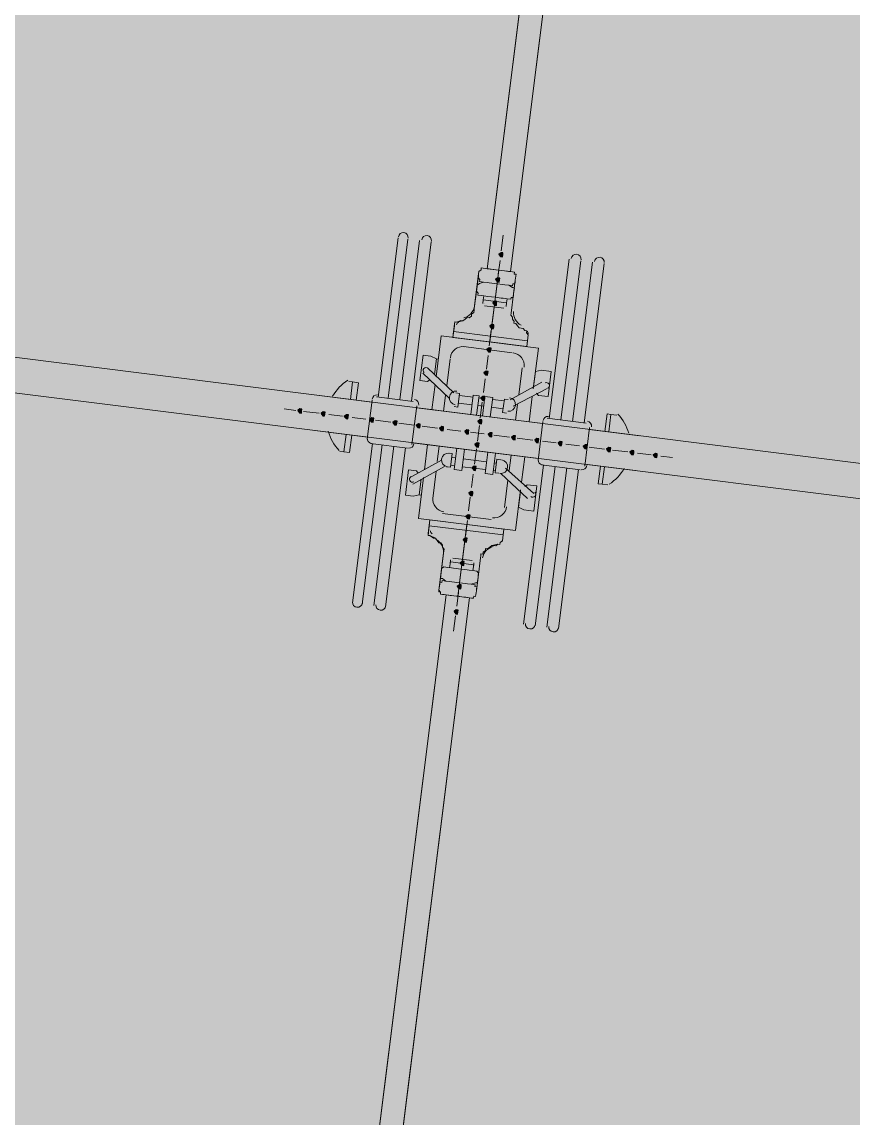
# Model space of a CAD drawing. Header units: metres. Extents: x -4 to 509425, y 7549 to 4732445.
# Drawn here: x 476005.858 to 476009.452, y 4719763.684 to 4719768.427 of the extents above; entities that cross this region are included whole.
import ezdxf

# ---------------------------------------------------------------- set-up
doc = ezdxf.new("R2010")
doc.units = ezdxf.units.M
doc.header["$LTSCALE"] = 0.01
doc.header["$MEASUREMENT"] = 0
doc.layers.get('0').update_dxf_attribs({"lineweight": 0})
doc.layers.add('_SUBESTACIÓN', color=1, linetype='Continuous')
doc.layers.add('SUBESTACION LA VID', color=253, linetype='Continuous')

# ---------------------------------------------------------------- blocks, each defined once
blk = doc.blocks.new('A$Cfff6051d')
at = {"layer": 'SUBESTACION LA VID', "transparency": 33554687}
h = blk.add_hatch(color=256, dxfattribs=at)
h.dxf.hatch_style = 2
h.paths.add_polyline_path([(476007.9366, 4719767.4187), (476007.9377, 4719767.4271), (476007.9293, 4719767.4282), (476007.9198, 4719767.4208), (476007.9272, 4719767.4114), (476007.9356, 4719767.4103)])
h = blk.add_hatch(color=256, dxfattribs=at)
h.dxf.hatch_style = 2
h.paths.add_polyline_path([(476007.9229, 4719767.3095), (476007.924, 4719767.3179), (476007.9156, 4719767.319), (476007.9061, 4719767.3116), (476007.9135, 4719767.3022), (476007.9219, 4719767.3011)])
h = blk.add_hatch(color=256, dxfattribs=at)
h.dxf.hatch_style = 2
h.paths.add_polyline_path([(476007.9103, 4719767.2087), (476007.9114, 4719767.2171), (476007.903, 4719767.2182), (476007.8935, 4719767.2108), (476007.9008, 4719767.2014), (476007.9092, 4719767.2003)])
h = blk.add_hatch(color=256, dxfattribs=at)
h.dxf.hatch_style = 2
h.paths.add_polyline_path([(476007.8977, 4719767.1079), (476007.8987, 4719767.1163), (476007.8903, 4719767.1174), (476007.8809, 4719767.11), (476007.8882, 4719767.1006), (476007.8966, 4719767.0995)])
h = blk.add_hatch(color=256, dxfattribs=at)
h.dxf.hatch_style = 2
h.paths.add_polyline_path([(476007.885, 4719767.0071), (476007.8861, 4719767.0155), (476007.8777, 4719767.0166), (476007.8682, 4719767.0092), (476007.8756, 4719766.9998), (476007.884, 4719766.9987)])
h = blk.add_hatch(color=256, dxfattribs=at)
h.dxf.hatch_style = 2
h.paths.add_polyline_path([(476007.8724, 4719766.9063), (476007.8734, 4719766.9147), (476007.865, 4719766.9158), (476007.8556, 4719766.9084), (476007.8629, 4719766.899), (476007.8713, 4719766.8979)])
h = blk.add_hatch(color=256, dxfattribs=at)
h.dxf.hatch_style = 2
h.paths.add_polyline_path([(476007.8587, 4719766.7971), (476007.8598, 4719766.8055), (476007.8514, 4719766.8066), (476007.8419, 4719766.7992), (476007.8492, 4719766.7898), (476007.8576, 4719766.7887)])
h = blk.add_hatch(color=256, dxfattribs=at)
h.dxf.hatch_style = 2
h.paths.add_polyline_path([(476007.0669, 4719766.7428), (476007.068, 4719766.7512), (476007.0596, 4719766.7522), (476007.0501, 4719766.7449), (476007.0575, 4719766.7354), (476007.0659, 4719766.7344)])
h = blk.add_hatch(color=256, dxfattribs=at)
h.dxf.hatch_style = 2
h.paths.add_polyline_path([(476007.1677, 4719766.7301), (476007.1688, 4719766.7385), (476007.1604, 4719766.7396), (476007.1509, 4719766.7322), (476007.1583, 4719766.7228), (476007.1667, 4719766.7217)])
h = blk.add_hatch(color=256, dxfattribs=at)
h.dxf.hatch_style = 2
h.paths.add_polyline_path([(476007.2685, 4719766.7175), (476007.2696, 4719766.7259), (476007.2612, 4719766.727), (476007.2517, 4719766.7196), (476007.2591, 4719766.7102), (476007.2675, 4719766.7091)])
h = blk.add_hatch(color=256, dxfattribs=at)
h.dxf.hatch_style = 2
h.paths.add_polyline_path([(476007.3777, 4719766.7038), (476007.3788, 4719766.7122), (476007.3704, 4719766.7133), (476007.3609, 4719766.7059), (476007.3683, 4719766.6965), (476007.3767, 4719766.6954)])
h = blk.add_hatch(color=256, dxfattribs=at)
h.dxf.hatch_style = 2
h.paths.add_polyline_path([(476007.4785, 4719766.6912), (476007.4796, 4719766.6996), (476007.4712, 4719766.7006), (476007.4617, 4719766.6933), (476007.4691, 4719766.6838), (476007.4775, 4719766.6828)])
h = blk.add_hatch(color=256, dxfattribs=at)
h.dxf.hatch_style = 2
h.paths.add_polyline_path([(476007.5793, 4719766.6785), (476007.5804, 4719766.6869), (476007.572, 4719766.688), (476007.5625, 4719766.6806), (476007.5699, 4719766.6712), (476007.5783, 4719766.6701)])
h = blk.add_hatch(color=256, dxfattribs=at)
h.dxf.hatch_style = 2
h.paths.add_polyline_path([(476007.6801, 4719766.6659), (476007.6812, 4719766.6743), (476007.6728, 4719766.6754), (476007.6633, 4719766.668), (476007.6707, 4719766.6586), (476007.6791, 4719766.6575)])
h = blk.add_hatch(color=256, dxfattribs=at)
h.dxf.hatch_style = 2
h.paths.add_polyline_path([(476007.8461, 4719766.6963), (476007.8471, 4719766.7047), (476007.8387, 4719766.7057), (476007.8293, 4719766.6984), (476007.8366, 4719766.6889), (476007.845, 4719766.6879)])
h = blk.add_hatch(color=256, dxfattribs=at)
h.dxf.hatch_style = 2
h.paths.add_polyline_path([(476007.7893, 4719766.6522), (476007.7904, 4719766.6606), (476007.782, 4719766.6617), (476007.7725, 4719766.6543), (476007.7799, 4719766.6449), (476007.7883, 4719766.6438)])
h = blk.add_hatch(color=256, dxfattribs=at)
h.dxf.hatch_style = 2
h.paths.add_polyline_path([(476007.8901, 4719766.6396), (476007.8912, 4719766.648), (476007.8828, 4719766.649), (476007.8733, 4719766.6417), (476007.8807, 4719766.6322), (476007.8891, 4719766.6312)])
h = blk.add_hatch(color=256, dxfattribs=at)
h.dxf.hatch_style = 2
h.paths.add_polyline_path([(476007.9909, 4719766.6269), (476007.992, 4719766.6353), (476007.9836, 4719766.6364), (476007.9741, 4719766.629), (476007.9815, 4719766.6196), (476007.9899, 4719766.6185)])
h = blk.add_hatch(color=256, dxfattribs=at)
h.dxf.hatch_style = 2
h.paths.add_polyline_path([(476008.0918, 4719766.6143), (476008.0928, 4719766.6227), (476008.0844, 4719766.6237), (476008.0749, 4719766.6164), (476008.0823, 4719766.6069), (476008.0907, 4719766.6059)])
h = blk.add_hatch(color=256, dxfattribs=at)
h.dxf.hatch_style = 2
h.paths.add_polyline_path([(476007.8334, 4719766.5955), (476007.8345, 4719766.6039), (476007.8261, 4719766.6049), (476007.8166, 4719766.5976), (476007.824, 4719766.5881), (476007.8324, 4719766.5871)])
h = blk.add_hatch(color=256, dxfattribs=at)
h.dxf.hatch_style = 2
h.paths.add_polyline_path([(476008.1926, 4719766.6017), (476008.1936, 4719766.6101), (476008.1852, 4719766.6111), (476008.1758, 4719766.6038), (476008.1831, 4719766.5943), (476008.1915, 4719766.5933)])
h = blk.add_hatch(color=256, dxfattribs=at)
h.dxf.hatch_style = 2
h.paths.add_polyline_path([(476008.3018, 4719766.588), (476008.3028, 4719766.5964), (476008.2944, 4719766.5974), (476008.285, 4719766.5901), (476008.2923, 4719766.5806), (476008.3007, 4719766.5796)])
h = blk.add_hatch(color=256, dxfattribs=at)
h.dxf.hatch_style = 2
h.paths.add_polyline_path([(476008.4026, 4719766.5753), (476008.4036, 4719766.5837), (476008.3952, 4719766.5848), (476008.3858, 4719766.5774), (476008.3931, 4719766.568), (476008.4015, 4719766.5669)])
h = blk.add_hatch(color=256, dxfattribs=at)
h.dxf.hatch_style = 2
h.paths.add_polyline_path([(476008.5034, 4719766.5627), (476008.5044, 4719766.5711), (476008.496, 4719766.5721), (476008.4866, 4719766.5648), (476008.4939, 4719766.5553), (476008.5023, 4719766.5543)])
h = blk.add_hatch(color=256, dxfattribs=at)
h.dxf.hatch_style = 2
h.paths.add_polyline_path([(476008.6042, 4719766.5501), (476008.6052, 4719766.5585), (476008.5968, 4719766.5595), (476008.5874, 4719766.5522), (476008.5947, 4719766.5427), (476008.6031, 4719766.5417)])
h = blk.add_hatch(color=256, dxfattribs=at)
h.dxf.hatch_style = 2
h.paths.add_polyline_path([(476007.8208, 4719766.4947), (476007.8218, 4719766.5031), (476007.8134, 4719766.5041), (476007.804, 4719766.4968), (476007.8113, 4719766.4873), (476007.8197, 4719766.4863)])
h = blk.add_hatch(color=256, dxfattribs=at)
h.dxf.hatch_style = 2
h.paths.add_polyline_path([(476007.8071, 4719766.3855), (476007.8081, 4719766.3939), (476007.7997, 4719766.3949), (476007.7903, 4719766.3876), (476007.7976, 4719766.3781), (476007.806, 4719766.3771)])
h = blk.add_hatch(color=256, dxfattribs=at)
h.dxf.hatch_style = 2
h.paths.add_polyline_path([(476007.7945, 4719766.2847), (476007.7955, 4719766.2931), (476007.7871, 4719766.2941), (476007.7777, 4719766.2868), (476007.785, 4719766.2773), (476007.7934, 4719766.2763)])
h = blk.add_hatch(color=256, dxfattribs=at)
h.dxf.hatch_style = 2
h.paths.add_polyline_path([(476007.7818, 4719766.1839), (476007.7829, 4719766.1923), (476007.7745, 4719766.1933), (476007.765, 4719766.186), (476007.7724, 4719766.1765), (476007.7808, 4719766.1755)])
h = blk.add_hatch(color=256, dxfattribs=at)
h.dxf.hatch_style = 2
h.paths.add_polyline_path([(476007.7692, 4719766.0831), (476007.7702, 4719766.0915), (476007.7618, 4719766.0925), (476007.7524, 4719766.0852), (476007.7597, 4719766.0757), (476007.7681, 4719766.0747)])
h = blk.add_hatch(color=256, dxfattribs=at)
h.dxf.hatch_style = 2
h.paths.add_polyline_path([(476007.7565, 4719765.9823), (476007.7576, 4719765.9907), (476007.7492, 4719765.9917), (476007.7397, 4719765.9844), (476007.7471, 4719765.9749), (476007.7555, 4719765.9739)])
h = blk.add_hatch(color=256, dxfattribs=at)
h.dxf.hatch_style = 2
h.paths.add_polyline_path([(476007.7429, 4719765.8731), (476007.7439, 4719765.8815), (476007.7355, 4719765.8825), (476007.7261, 4719765.8752), (476007.7334, 4719765.8657), (476007.7418, 4719765.8647)])
at = {"layer": 'SUBESTACION LA VID', "lineweight": 15}
for p, q in [((476073.0778, 4719758.5438), (475977.8264, 4719770.4854)), ((476073.0589, 4719758.3926), (475977.8075, 4719770.3342)), ((476008.1664, 4719769.7278), (476007.8694, 4719767.3589)), ((476008.2672, 4719769.7151), (476007.9702, 4719767.3462)), ((476007.4851, 4719767.4924), (476007.3988, 4719766.8036)), ((476007.4408, 4719766.7983), (476007.5271, 4719767.4871)), ((476007.5775, 4719767.4808), (476007.4912, 4719766.792)), ((476007.9388, 4719767.5038), (476007.9303, 4719767.4366)), ((476007.5416, 4719766.7857), (476007.6279, 4719767.4745)), ((476007.9251, 4719767.3946), (476007.9177, 4719767.3358)), ((476008.138, 4719766.7109), (476008.2243, 4719767.3997)), ((476008.2747, 4719767.3934), (476008.1884, 4719766.7046)), ((476008.2388, 4719766.6983), (476008.3252, 4719767.3871)), ((476008.3756, 4719767.3808), (476008.2892, 4719766.6919)), ((476007.8316, 4719767.3295), (476007.8242, 4719767.2707)), ((476007.9124, 4719767.2938), (476007.9051, 4719767.235)), ((476007.9838, 4719767.2507), (476007.9912, 4719767.3095)), ((476007.8137, 4719767.1867), (476007.8242, 4719767.2707)), ((476007.9838, 4719767.2507), (476007.9733, 4719767.1667)), ((476007.8504, 4719767.2077), (476007.8526, 4719767.2245)), ((476007.9418, 4719767.1877), (476007.8578, 4719767.1982)), ((476007.8588, 4719767.2066), (476007.8588, 4719767.2066)), ((476007.8998, 4719767.193), (476007.8914, 4719767.1258)), ((476007.9428, 4719767.1961), (476007.9428, 4719767.1961)), ((476007.9534, 4719767.2118), (476007.9513, 4719767.195)), ((476007.7381, 4719767.1279), (476007.7643, 4719767.1332)), ((476007.6487, 4719766.8917), (476007.6708, 4719767.0681)), ((476008.0908, 4719767.0154), (476007.6708, 4719767.0681)), ((476008.0436, 4719767.0469), (476007.7244, 4719767.087)), ((476007.8872, 4719767.0922), (476007.8787, 4719767.025)), ((476007.9774, 4719766.9955), (476007.7674, 4719767.0219)), ((476008.0687, 4719766.839), (476008.0908, 4719767.0154)), ((476007.6949, 4719766.8518), (476007.7096, 4719766.9694)), ((476007.8735, 4719766.983), (476007.8661, 4719766.9242)), ((476007.591, 4719766.9075), (476007.7054, 4719766.7993)), ((476007.6109, 4719766.9305), (476007.7253, 4719766.8223)), ((476008.0057, 4719766.8128), (476008.0205, 4719766.9304)), ((476007.2707, 4719766.8708), (476007.2875, 4719766.8687)), ((476007.6308, 4719766.7489), (476007.6445, 4719766.8581)), ((476007.8608, 4719766.8822), (476007.8535, 4719766.8234)), ((476008.1065, 4719766.8684), (476007.969, 4719766.7918)), ((476007.8083, 4719766.8034), (476007.7495, 4719766.8108)), ((476007.7988, 4719766.7278), (476007.8094, 4719766.8118)), ((476007.8346, 4719766.8087), (476007.8094, 4719766.8118)), ((476008.1286, 4719766.8401), (476007.9826, 4719766.7645)), ((476007.3704, 4719766.7815), (476007.1436, 4719766.81)), ((476007.3504, 4719766.6219), (476007.3715, 4719766.7899)), ((476007.55, 4719766.7846), (476007.3904, 4719766.8046)), ((476007.5647, 4719766.7657), (476007.5436, 4719766.5977)), ((476007.6812, 4719766.7426), (476007.6896, 4719766.8098)), ((476007.8041, 4719766.7698), (476007.7453, 4719766.7772)), ((476007.824, 4719766.7246), (476007.8346, 4719766.8087)), ((476007.8545, 4719766.7635), (476007.8293, 4719766.7667)), ((476007.8587, 4719766.7971), (476007.8335, 4719766.8003)), ((476007.8482, 4719766.7814), (476007.8398, 4719766.7141)), ((476007.8492, 4719766.7215), (476007.8598, 4719766.8055)), ((476007.8934, 4719766.8013), (476007.8598, 4719766.8055)), ((476007.8828, 4719766.7173), (476007.8934, 4719766.8013)), ((476007.9427, 4719766.7866), (476007.8923, 4719766.7929)), ((476007.9606, 4719766.7929), (476007.9438, 4719766.795)), ((476007.992, 4719766.7036), (476008.0004, 4719766.7708)), ((476008.0508, 4719766.6962), (476008.0645, 4719766.8054)), ((476007.0417, 4719766.7459), (476006.9913, 4719766.7523)), ((476007.1425, 4719766.7333), (476007.0753, 4719766.7417)), ((476007.2433, 4719766.7207), (476007.1845, 4719766.728)), ((476008.1096, 4719766.6888), (476007.5636, 4719766.7573)), ((476007.9385, 4719766.753), (476007.8881, 4719766.7593)), ((476008.4299, 4719766.7255), (476008.4047, 4719766.7286)), ((476007.3441, 4719766.708), (476007.2853, 4719766.7154)), ((476007.4533, 4719766.6943), (476007.3861, 4719766.7028)), ((476007.5541, 4719766.6817), (476007.4869, 4719766.6901)), ((476007.6549, 4719766.6691), (476007.5877, 4719766.6775)), ((476007.8356, 4719766.6805), (476007.8271, 4719766.6133)), ((476008.1107, 4719766.6972), (476008.0896, 4719766.5292)), ((476008.1296, 4719766.7119), (476008.2976, 4719766.6909)), ((476008.2912, 4719766.504), (476008.3123, 4719766.672)), ((476007.3514, 4719766.6303), (476007.1246, 4719766.6588)), ((476007.2748, 4719766.5631), (476007.2842, 4719766.6387)), ((476007.7557, 4719766.6564), (476007.6969, 4719766.6638)), ((476007.8565, 4719766.6438), (476007.7977, 4719766.6512)), ((476007.9657, 4719766.6301), (476007.8985, 4719766.6385)), ((476008.0665, 4719766.6175), (476007.9993, 4719766.6259)), ((476008.3112, 4719766.6636), (476008.5296, 4719766.6362)), ((476007.2871, 4719765.9131), (476007.3735, 4719766.602)), ((476007.4155, 4719766.5967), (476007.3291, 4719765.9079)), ((476007.5247, 4719766.583), (476007.3651, 4719766.603)), ((476007.3795, 4719765.9015), (476007.4659, 4719766.5904)), ((476007.5163, 4719766.5841), (476007.4299, 4719765.8952)), ((476008.0907, 4719766.5376), (476007.5447, 4719766.6061)), ((476007.5982, 4719766.4885), (476007.6119, 4719766.5977)), ((476007.6538, 4719766.5241), (476007.6623, 4719766.5914)), ((476007.7379, 4719766.5819), (476007.7263, 4719766.4895)), ((476007.7715, 4719766.5777), (476007.7599, 4719766.4853)), ((476007.8229, 4719766.5797), (476007.8145, 4719766.5125)), ((476008.1674, 4719766.6048), (476008.1086, 4719766.6122)), ((476008.2682, 4719766.5922), (476008.2094, 4719766.5996)), ((476008.3774, 4719766.5785), (476008.3102, 4719766.5869)), ((476008.4782, 4719766.5659), (476008.411, 4719766.5743)), ((476007.2496, 4719766.5663), (476007.2328, 4719766.5684)), ((476007.5341, 4719766.4538), (476007.6717, 4719766.5304)), ((476007.7326, 4719766.5399), (476007.7158, 4719766.542)), ((476007.867, 4719766.523), (476007.7662, 4719766.5357)), ((476007.8723, 4719766.565), (476007.8607, 4719766.4726)), ((476007.9059, 4719766.5608), (476007.8943, 4719766.4684)), ((476007.9646, 4719766.4852), (476007.9731, 4719766.5524)), ((476008.0182, 4719766.4358), (476008.0319, 4719766.545)), ((476008.579, 4719766.5532), (476008.5202, 4719766.5606)), ((476008.6714, 4719766.5416), (476008.621, 4719766.5479)), ((476007.5477, 4719766.4265), (476007.6853, 4719766.5031)), ((476007.6338, 4719766.3645), (476007.6486, 4719766.4821)), ((476007.7284, 4719766.5063), (476007.7116, 4719766.5084)), ((476007.7599, 4719766.4853), (476007.7263, 4719766.4895)), ((476007.8628, 4719766.4894), (476007.762, 4719766.5021)), ((476007.9048, 4719766.4841), (476007.8964, 4719766.4852)), ((476007.909, 4719766.5177), (476007.9006, 4719766.5188)), ((476008.0717, 4719766.3864), (476007.9489, 4719766.4957)), ((476008.1127, 4719766.5093), (476008.0264, 4719765.8205)), ((476008.0768, 4719765.8141), (476008.1631, 4719766.503)), ((476008.1043, 4719766.5103), (476008.2723, 4719766.4893)), ((476008.2135, 4719766.4966), (476008.1272, 4719765.8078)), ((476008.1776, 4719765.8015), (476008.2639, 4719766.4903)), ((476008.2923, 4719766.5124), (476008.5107, 4719766.485)), ((476008.35, 4719766.4283), (476008.3595, 4719766.5039)), ((476007.5718, 4719766.2785), (476007.594, 4719766.4549)), ((476007.8092, 4719766.4705), (476007.8019, 4719766.4117)), ((476007.8943, 4719766.4684), (476007.8607, 4719766.4726)), ((476007.9205, 4719766.4736), (476007.9037, 4719766.4757)), ((476008.0434, 4719766.3644), (476007.9289, 4719766.4726)), ((476007.9446, 4719766.3256), (476007.9594, 4719766.4432)), ((476007.9919, 4719766.2258), (476008.014, 4719766.4022)), ((476008.3668, 4719766.4262), (476008.392, 4719766.4231)), ((476007.7966, 4719766.3697), (476007.7892, 4719766.3109)), ((476007.8869, 4719766.2731), (476007.6769, 4719766.2994)), ((476007.9919, 4719766.2258), (476007.5718, 4719766.2785)), ((476007.9383, 4719766.2069), (476007.6191, 4719766.2469)), ((476007.7839, 4719766.2689), (476007.7755, 4719766.2017)), ((476007.6222, 4719766.2039), (476007.6464, 4719766.1923)), ((476007.7713, 4719766.1681), (476007.7629, 4719766.1009)), ((476007.89, 4719766.1618), (476007.9162, 4719766.167)), ((476007.681, 4719766.1283), (476007.6705, 4719766.0442)), ((476007.8049, 4719766.0957), (476007.7209, 4719766.1062)), ((476007.8301, 4719766.0242), (476007.8406, 4719766.1082)), ((476007.7114, 4719766.0988), (476007.7093, 4719766.082)), ((476007.7198, 4719766.0978), (476007.7198, 4719766.0978)), ((476007.7576, 4719766.0589), (476007.7502, 4719766.0001)), ((476007.8038, 4719766.0873), (476007.8038, 4719766.0873)), ((476007.8101, 4719766.0694), (476007.8122, 4719766.0862)), ((476007.6631, 4719765.9854), (476007.6705, 4719766.0442)), ((476007.8301, 4719766.0242), (476007.8227, 4719765.9654)), ((476007.745, 4719765.9581), (476007.7376, 4719765.8993)), ((476007.6925, 4719765.9476), (476006.9553, 4719760.0674)), ((476007.7933, 4719765.935), (476007.0561, 4719760.0548)), ((476007.7323, 4719765.8573), (476007.7239, 4719765.7901))]:
    blk.add_line(p, q, dxfattribs=at)
at = {"layer": 'SUBESTACION LA VID', "lineweight": 0}
blk.add_line((476007.6925, 4719765.9476), (476007.7933, 4719765.935), dxfattribs=at)
at = {"layer": 'SUBESTACION LA VID', "lineweight": 15}
for points in [[(476073.0589, 4719758.3926), (476073.0778, 4719758.5438), (475977.8264, 4719770.4854), (475977.8075, 4719770.3342), (476073.0589, 4719758.3926)], [(476008.1664, 4719769.7278), (476008.2672, 4719769.7151), (476007.9702, 4719767.3462), (476007.8694, 4719767.3589), (476008.1664, 4719769.7278)], [(476007.7276, 4719767.1122), (476007.7212, 4719767.0618), (476007.8808, 4719767.0418), (476007.9198, 4719767.3526), (476007.8862, 4719767.3568), (476007.8694, 4719767.3589), (476007.861, 4719767.3599), (476007.8526, 4719767.361), (476007.8442, 4719767.362), (476007.8431, 4719767.3536), (476007.8337, 4719767.3463), (476007.8326, 4719767.3379), (476007.8316, 4719767.3295), (476007.8242, 4719767.2707), (476007.8137, 4719767.1867), (476007.8126, 4719767.1783), (476007.8116, 4719767.1699), (476007.8021, 4719767.1625), (476007.8011, 4719767.1541), (476007.7916, 4719767.1468), (476007.7832, 4719767.1479), (476007.7738, 4719767.1405), (476007.7643, 4719767.1332), (476007.7559, 4719767.1342), (476007.7381, 4719767.1279), (476007.7297, 4719767.129), (476007.7286, 4719767.1206), (476007.7276, 4719767.1122)], [(476007.8316, 4719767.3295), (476007.8305, 4719767.3211), (476007.8379, 4719767.3116), (476007.8368, 4719767.3032), (476007.8536, 4719767.3011), (476007.8704, 4719767.299), (476007.8788, 4719767.298), (476007.9124, 4719767.2938), (476007.9376, 4719767.2906), (476007.946, 4719767.2896), (476007.9628, 4719767.2874), (476007.9796, 4719767.2853), (476007.9807, 4719767.2937), (476007.9891, 4719767.2927), (476007.9901, 4719767.3011), (476007.9912, 4719767.3095), (476007.9922, 4719767.3179), (476007.9933, 4719767.3263), (476007.9944, 4719767.3347), (476007.986, 4719767.3357), (476007.987, 4719767.3441), (476007.9702, 4719767.3462), (476007.9534, 4719767.3484), (476007.945, 4719767.3494), (476007.9198, 4719767.3526), (476007.8862, 4719767.3568), (476007.8778, 4719767.3578), (476007.861, 4719767.3599), (476007.8442, 4719767.362), (476007.8431, 4719767.3536), (476007.8337, 4719767.3463), (476007.8326, 4719767.3379), (476007.8316, 4719767.3295)], [(476008.0468, 4719767.0721), (476008.0404, 4719767.0217), (476007.8808, 4719767.0418), (476007.9198, 4719767.3526), (476007.945, 4719767.3494), (476007.9534, 4719767.3484), (476007.9618, 4719767.3473), (476007.9702, 4719767.3462), (476007.9786, 4719767.3452), (476007.987, 4719767.3441), (476007.986, 4719767.3357), (476007.9944, 4719767.3347), (476007.9933, 4719767.3263), (476007.9922, 4719767.3179), (476007.9912, 4719767.3095), (476007.9838, 4719767.2507), (476007.9733, 4719767.1667), (476007.9722, 4719767.1583), (476007.9796, 4719767.1488), (476007.9785, 4719767.1404), (476007.9859, 4719767.131), (476007.9848, 4719767.1226), (476007.9932, 4719767.1215), (476008.0006, 4719767.1121), (476008.0079, 4719767.1026), (476008.0247, 4719767.1005), (476008.0321, 4719767.0911), (476008.0405, 4719767.09), (476008.0394, 4719767.0816), (476008.0468, 4719767.0721)], [(476007.9051, 4719767.235), (476007.9303, 4719767.2318), (476007.9387, 4719767.2308), (476007.9555, 4719767.2286), (476007.9723, 4719767.2265), (476007.9733, 4719767.2349), (476007.9817, 4719767.2339), (476007.9828, 4719767.2423), (476007.9838, 4719767.2507), (476007.9849, 4719767.2591), (476007.9859, 4719767.2675), (476007.987, 4719767.2759), (476007.9786, 4719767.2769), (476007.9628, 4719767.2874), (476007.946, 4719767.2896), (476007.9376, 4719767.2906), (476007.9124, 4719767.2938), (476007.8788, 4719767.298), (476007.8704, 4719767.299), (476007.8536, 4719767.3011), (476007.8358, 4719767.2948), (476007.8263, 4719767.2875), (476007.8253, 4719767.2791), (476007.8242, 4719767.2707), (476007.8232, 4719767.2623), (476007.8305, 4719767.2528), (476007.8295, 4719767.2444), (476007.8463, 4719767.2423), (476007.8631, 4719767.2402), (476007.8715, 4719767.2392), (476007.9051, 4719767.235)], [(476007.9555, 4719767.2286), (476007.9534, 4719767.2118), (476007.8526, 4719767.2245), (476007.8547, 4719767.2413)], [(476008.0468, 4719767.0721), (476008.0436, 4719767.0469), (476008.0404, 4719767.0217), (476007.7212, 4719767.0618), (476007.7244, 4719767.087), (476007.7276, 4719767.1122)], [(476007.5784, 4719766.8749), (476007.592, 4719766.9841), (476007.6256, 4719766.9799), (476007.6498, 4719766.9683)], [(476007.6582, 4719766.9673), (476007.6498, 4719766.9683), (476007.6414, 4719766.9011)], [(476008.0834, 4719766.8201), (476008.0908, 4719766.8107), (476008.1328, 4719766.8054), (476008.1465, 4719766.9146), (476008.1045, 4719766.9199), (476008.0782, 4719766.9146), (476008.0698, 4719766.8474)], [(476007.3032, 4719766.7899), (476007.3127, 4719766.8656), (476007.2875, 4719766.8687), (476007.278, 4719766.7931)], [(476007.5784, 4719766.8749), (476007.612, 4719766.8707), (476007.6214, 4719766.878)], [(476007.7264, 4719766.7625), (476007.7432, 4719766.7604), (476007.7505, 4719766.8192), (476007.7337, 4719766.8213)], [(476007.9532, 4719766.7341), (476007.9364, 4719766.7362), (476007.9438, 4719766.795)], [(476008.3784, 4719766.6551), (476008.3879, 4719766.7307), (476008.4047, 4719766.7286), (476008.3952, 4719766.653)], [(476007.259, 4719766.6419), (476007.2496, 4719766.5663), (476007.2748, 4719766.5631)], [(476007.7011, 4719766.5609), (476007.7179, 4719766.5588), (476007.7105, 4719766.5), (476007.6937, 4719766.5021)], [(476007.9279, 4719766.5325), (476007.9111, 4719766.5346), (476007.9037, 4719766.4757)], [(476007.5299, 4719766.4885), (476007.5162, 4719766.3793), (476007.5498, 4719766.3751), (476007.5761, 4719766.3803)], [(476007.5299, 4719766.4885), (476007.5635, 4719766.4843), (476007.5709, 4719766.4748)], [(476008.3763, 4719766.5018), (476008.3668, 4719766.4262), (476008.35, 4719766.4283)], [(476007.5845, 4719766.3793), (476007.5761, 4719766.3803), (476007.5845, 4719766.4475)], [(476008.0329, 4719766.4169), (476008.0423, 4719766.4242), (476008.0843, 4719766.419), (476008.0706, 4719766.3098), (476008.0286, 4719766.315), (476008.0045, 4719766.3266), (476008.0129, 4719766.3938)], [(476007.6159, 4719766.2217), (476007.6222, 4719766.2721), (476007.7818, 4719766.2521), (476007.7429, 4719765.9413), (476007.7093, 4719765.9455), (476007.6925, 4719765.9476), (476007.6841, 4719765.9487), (476007.6757, 4719765.9497), (476007.6673, 4719765.9508), (476007.6683, 4719765.9592), (476007.661, 4719765.9686), (476007.662, 4719765.977), (476007.6631, 4719765.9854), (476007.6705, 4719766.0442), (476007.681, 4719766.1283), (476007.682, 4719766.1367), (476007.6831, 4719766.1451), (476007.6757, 4719766.1545), (476007.6768, 4719766.1629), (476007.6695, 4719766.1724), (476007.6611, 4719766.1734), (476007.6537, 4719766.1829), (476007.6464, 4719766.1923), (476007.638, 4719766.1934), (476007.6222, 4719766.2039), (476007.6138, 4719766.2049), (476007.6149, 4719766.2133), (476007.6159, 4719766.2217)], [(476007.9351, 4719766.1817), (476007.9383, 4719766.2069), (476007.9415, 4719766.2321), (476007.6222, 4719766.2721), (476007.6191, 4719766.2469), (476007.6159, 4719766.2217)], [(476007.9351, 4719766.1817), (476007.9415, 4719766.2321), (476007.7818, 4719766.2521), (476007.7429, 4719765.9413), (476007.7681, 4719765.9382), (476007.7765, 4719765.9371), (476007.7849, 4719765.936), (476007.7933, 4719765.935), (476007.8017, 4719765.9339), (476007.8101, 4719765.9329), (476007.8111, 4719765.9413), (476007.8195, 4719765.9402), (476007.8206, 4719765.9486), (476007.8216, 4719765.957), (476007.8227, 4719765.9654), (476007.8301, 4719766.0242), (476007.8406, 4719766.1082), (476007.8417, 4719766.1166), (476007.8427, 4719766.125), (476007.8511, 4719766.124), (476007.8522, 4719766.1324), (476007.8616, 4719766.1397), (476007.8627, 4719766.1481), (476007.8711, 4719766.1471), (476007.8805, 4719766.1544), (476007.89, 4719766.1618), (476007.9068, 4719766.1597), (476007.9162, 4719766.167), (476007.9246, 4719766.166), (476007.9257, 4719766.1744), (476007.9351, 4719766.1817)], [(476007.7576, 4719766.0589), (476007.7828, 4719766.0558), (476007.7912, 4719766.0547), (476007.808, 4719766.0526), (476007.8248, 4719766.0505), (476007.8322, 4719766.041), (476007.8311, 4719766.0326), (476007.8301, 4719766.0242), (476007.829, 4719766.0158), (476007.828, 4719766.0074), (476007.8269, 4719765.999), (476007.8185, 4719766.0001), (476007.8007, 4719765.9938), (476007.7838, 4719765.9959), (476007.7754, 4719765.997), (476007.7502, 4719766.0001), (476007.7166, 4719766.0043), (476007.7082, 4719766.0054), (476007.6914, 4719766.0075), (476007.6757, 4719766.018), (476007.6673, 4719766.019), (476007.6684, 4719766.0274), (476007.6694, 4719766.0358), (476007.6705, 4719766.0442), (476007.6715, 4719766.0526), (476007.6726, 4719766.061), (476007.682, 4719766.0684), (476007.6988, 4719766.0663), (476007.7156, 4719766.0642), (476007.724, 4719766.0631), (476007.7576, 4719766.0589)], [(476007.808, 4719766.0526), (476007.8112, 4719766.0778), (476007.7104, 4719766.0904), (476007.7072, 4719766.0652)], [(476007.6631, 4719765.9854), (476007.6641, 4719765.9938), (476007.6652, 4719766.0022), (476007.6736, 4719766.0012), (476007.6746, 4719766.0096), (476007.6914, 4719766.0075), (476007.7082, 4719766.0054), (476007.7166, 4719766.0043), (476007.7502, 4719766.0001), (476007.7754, 4719765.997), (476007.7838, 4719765.9959), (476007.8007, 4719765.9938), (476007.8175, 4719765.9917), (476007.8164, 4719765.9833), (476007.8248, 4719765.9822), (476007.8237, 4719765.9738), (476007.8227, 4719765.9654), (476007.8216, 4719765.957), (476007.8206, 4719765.9486), (476007.8195, 4719765.9402), (476007.8111, 4719765.9413), (476007.8101, 4719765.9329), (476007.7933, 4719765.935), (476007.7765, 4719765.9371), (476007.7681, 4719765.9382), (476007.7429, 4719765.9413), (476007.7093, 4719765.9455), (476007.7009, 4719765.9466), (476007.6841, 4719765.9487), (476007.6673, 4719765.9508), (476007.6683, 4719765.9592), (476007.6599, 4719765.9602), (476007.661, 4719765.9686), (476007.662, 4719765.977), (476007.6631, 4719765.9854)], [(476007.6925, 4719765.9476), (476007.7933, 4719765.935), (476007.0561, 4719760.0548), (476006.9553, 4719760.0674), (476007.6925, 4719765.9476)]]:
    blk.add_lwpolyline(points, dxfattribs=at)
at = {"layer": 'SUBESTACION LA VID'}
for points in [[(476007.9366, 4719767.4187), (476007.9377, 4719767.4271), (476007.9293, 4719767.4282), (476007.9198, 4719767.4208), (476007.9272, 4719767.4114), (476007.9356, 4719767.4103)], [(476007.9229, 4719767.3095), (476007.924, 4719767.3179), (476007.9156, 4719767.319), (476007.9061, 4719767.3116), (476007.9135, 4719767.3022), (476007.9219, 4719767.3011)], [(476007.9103, 4719767.2087), (476007.9114, 4719767.2171), (476007.903, 4719767.2182), (476007.8935, 4719767.2108), (476007.9008, 4719767.2014), (476007.9092, 4719767.2003)], [(476007.8977, 4719767.1079), (476007.8987, 4719767.1163), (476007.8903, 4719767.1174), (476007.8809, 4719767.11), (476007.8882, 4719767.1006), (476007.8966, 4719767.0995)], [(476007.885, 4719767.0071), (476007.8861, 4719767.0155), (476007.8777, 4719767.0166), (476007.8682, 4719767.0092), (476007.8756, 4719766.9998), (476007.884, 4719766.9987)], [(476007.8724, 4719766.9063), (476007.8734, 4719766.9147), (476007.865, 4719766.9158), (476007.8556, 4719766.9084), (476007.8629, 4719766.899), (476007.8713, 4719766.8979)], [(476007.8587, 4719766.7971), (476007.8598, 4719766.8055), (476007.8514, 4719766.8066), (476007.8419, 4719766.7992), (476007.8492, 4719766.7898), (476007.8576, 4719766.7887)], [(476007.0669, 4719766.7428), (476007.068, 4719766.7512), (476007.0596, 4719766.7522), (476007.0501, 4719766.7449), (476007.0575, 4719766.7354), (476007.0659, 4719766.7344)], [(476007.1677, 4719766.7301), (476007.1688, 4719766.7385), (476007.1604, 4719766.7396), (476007.1509, 4719766.7322), (476007.1583, 4719766.7228), (476007.1667, 4719766.7217)], [(476007.2685, 4719766.7175), (476007.2696, 4719766.7259), (476007.2612, 4719766.727), (476007.2517, 4719766.7196), (476007.2591, 4719766.7102), (476007.2675, 4719766.7091)], [(476007.3777, 4719766.7038), (476007.3788, 4719766.7122), (476007.3704, 4719766.7133), (476007.3609, 4719766.7059), (476007.3683, 4719766.6965), (476007.3767, 4719766.6954)], [(476007.4785, 4719766.6912), (476007.4796, 4719766.6996), (476007.4712, 4719766.7006), (476007.4617, 4719766.6933), (476007.4691, 4719766.6838), (476007.4775, 4719766.6828)], [(476007.5793, 4719766.6785), (476007.5804, 4719766.6869), (476007.572, 4719766.688), (476007.5625, 4719766.6806), (476007.5699, 4719766.6712), (476007.5783, 4719766.6701)], [(476007.6801, 4719766.6659), (476007.6812, 4719766.6743), (476007.6728, 4719766.6754), (476007.6633, 4719766.668), (476007.6707, 4719766.6586), (476007.6791, 4719766.6575)], [(476007.8461, 4719766.6963), (476007.8471, 4719766.7047), (476007.8387, 4719766.7057), (476007.8293, 4719766.6984), (476007.8366, 4719766.6889), (476007.845, 4719766.6879)], [(476007.7893, 4719766.6522), (476007.7904, 4719766.6606), (476007.782, 4719766.6617), (476007.7725, 4719766.6543), (476007.7799, 4719766.6449), (476007.7883, 4719766.6438)], [(476007.8901, 4719766.6396), (476007.8912, 4719766.648), (476007.8828, 4719766.649), (476007.8733, 4719766.6417), (476007.8807, 4719766.6322), (476007.8891, 4719766.6312)], [(476007.9909, 4719766.6269), (476007.992, 4719766.6353), (476007.9836, 4719766.6364), (476007.9741, 4719766.629), (476007.9815, 4719766.6196), (476007.9899, 4719766.6185)], [(476008.0918, 4719766.6143), (476008.0928, 4719766.6227), (476008.0844, 4719766.6237), (476008.0749, 4719766.6164), (476008.0823, 4719766.6069), (476008.0907, 4719766.6059)], [(476007.8334, 4719766.5955), (476007.8345, 4719766.6039), (476007.8261, 4719766.6049), (476007.8166, 4719766.5976), (476007.824, 4719766.5881), (476007.8324, 4719766.5871)], [(476008.1926, 4719766.6017), (476008.1936, 4719766.6101), (476008.1852, 4719766.6111), (476008.1758, 4719766.6038), (476008.1831, 4719766.5943), (476008.1915, 4719766.5933)], [(476008.3018, 4719766.588), (476008.3028, 4719766.5964), (476008.2944, 4719766.5974), (476008.285, 4719766.5901), (476008.2923, 4719766.5806), (476008.3007, 4719766.5796)], [(476008.4026, 4719766.5753), (476008.4036, 4719766.5837), (476008.3952, 4719766.5848), (476008.3858, 4719766.5774), (476008.3931, 4719766.568), (476008.4015, 4719766.5669)], [(476008.5034, 4719766.5627), (476008.5044, 4719766.5711), (476008.496, 4719766.5721), (476008.4866, 4719766.5648), (476008.4939, 4719766.5553), (476008.5023, 4719766.5543)], [(476008.6042, 4719766.5501), (476008.6052, 4719766.5585), (476008.5968, 4719766.5595), (476008.5874, 4719766.5522), (476008.5947, 4719766.5427), (476008.6031, 4719766.5417)], [(476007.8208, 4719766.4947), (476007.8218, 4719766.5031), (476007.8134, 4719766.5041), (476007.804, 4719766.4968), (476007.8113, 4719766.4873), (476007.8197, 4719766.4863)], [(476007.8071, 4719766.3855), (476007.8081, 4719766.3939), (476007.7997, 4719766.3949), (476007.7903, 4719766.3876), (476007.7976, 4719766.3781), (476007.806, 4719766.3771)], [(476007.7945, 4719766.2847), (476007.7955, 4719766.2931), (476007.7871, 4719766.2941), (476007.7777, 4719766.2868), (476007.785, 4719766.2773), (476007.7934, 4719766.2763)], [(476007.7818, 4719766.1839), (476007.7829, 4719766.1923), (476007.7745, 4719766.1933), (476007.765, 4719766.186), (476007.7724, 4719766.1765), (476007.7808, 4719766.1755)], [(476007.7692, 4719766.0831), (476007.7702, 4719766.0915), (476007.7618, 4719766.0925), (476007.7524, 4719766.0852), (476007.7597, 4719766.0757), (476007.7681, 4719766.0747)], [(476007.7565, 4719765.9823), (476007.7576, 4719765.9907), (476007.7492, 4719765.9917), (476007.7397, 4719765.9844), (476007.7471, 4719765.9749), (476007.7555, 4719765.9739)], [(476007.7429, 4719765.8731), (476007.7439, 4719765.8815), (476007.7355, 4719765.8825), (476007.7261, 4719765.8752), (476007.7334, 4719765.8657), (476007.7418, 4719765.8647)]]:
    blk.add_lwpolyline(points, close=True, dxfattribs=at)
at = {"layer": 'SUBESTACION LA VID', "lineweight": 0}
for points in [[(476007.9366, 4719767.4187), (476007.9377, 4719767.4271), (476007.9293, 4719767.4282), (476007.9198, 4719767.4208), (476007.9272, 4719767.4114), (476007.9356, 4719767.4103)], [(476007.9229, 4719767.3095), (476007.924, 4719767.3179), (476007.9156, 4719767.319), (476007.9061, 4719767.3116), (476007.9135, 4719767.3022), (476007.9219, 4719767.3011)], [(476007.9103, 4719767.2087), (476007.9114, 4719767.2171), (476007.903, 4719767.2182), (476007.8935, 4719767.2108), (476007.9008, 4719767.2014), (476007.9092, 4719767.2003)], [(476007.8977, 4719767.1079), (476007.8987, 4719767.1163), (476007.8903, 4719767.1174), (476007.8809, 4719767.11), (476007.8882, 4719767.1006), (476007.8966, 4719767.0995)], [(476007.885, 4719767.0071), (476007.8861, 4719767.0155), (476007.8777, 4719767.0166), (476007.8682, 4719767.0092), (476007.8756, 4719766.9998), (476007.884, 4719766.9987)], [(476007.8724, 4719766.9063), (476007.8734, 4719766.9147), (476007.865, 4719766.9158), (476007.8556, 4719766.9084), (476007.8629, 4719766.899), (476007.8713, 4719766.8979)], [(476007.8587, 4719766.7971), (476007.8598, 4719766.8055), (476007.8514, 4719766.8066), (476007.8419, 4719766.7992), (476007.8492, 4719766.7898), (476007.8576, 4719766.7887)], [(476007.0669, 4719766.7428), (476007.068, 4719766.7512), (476007.0596, 4719766.7522), (476007.0501, 4719766.7449), (476007.0575, 4719766.7354), (476007.0659, 4719766.7344)], [(476007.1677, 4719766.7301), (476007.1688, 4719766.7385), (476007.1604, 4719766.7396), (476007.1509, 4719766.7322), (476007.1583, 4719766.7228), (476007.1667, 4719766.7217)], [(476007.2685, 4719766.7175), (476007.2696, 4719766.7259), (476007.2612, 4719766.727), (476007.2517, 4719766.7196), (476007.2591, 4719766.7102), (476007.2675, 4719766.7091)], [(476007.3777, 4719766.7038), (476007.3788, 4719766.7122), (476007.3704, 4719766.7133), (476007.3609, 4719766.7059), (476007.3683, 4719766.6965), (476007.3767, 4719766.6954)], [(476007.4785, 4719766.6912), (476007.4796, 4719766.6996), (476007.4712, 4719766.7006), (476007.4617, 4719766.6933), (476007.4691, 4719766.6838), (476007.4775, 4719766.6828)], [(476007.5793, 4719766.6785), (476007.5804, 4719766.6869), (476007.572, 4719766.688), (476007.5625, 4719766.6806), (476007.5699, 4719766.6712), (476007.5783, 4719766.6701)], [(476007.6801, 4719766.6659), (476007.6812, 4719766.6743), (476007.6728, 4719766.6754), (476007.6633, 4719766.668), (476007.6707, 4719766.6586), (476007.6791, 4719766.6575)], [(476007.8461, 4719766.6963), (476007.8471, 4719766.7047), (476007.8387, 4719766.7057), (476007.8293, 4719766.6984), (476007.8366, 4719766.6889), (476007.845, 4719766.6879)], [(476007.7893, 4719766.6522), (476007.7904, 4719766.6606), (476007.782, 4719766.6617), (476007.7725, 4719766.6543), (476007.7799, 4719766.6449), (476007.7883, 4719766.6438)], [(476007.8901, 4719766.6396), (476007.8912, 4719766.648), (476007.8828, 4719766.649), (476007.8733, 4719766.6417), (476007.8807, 4719766.6322), (476007.8891, 4719766.6312)], [(476007.9909, 4719766.6269), (476007.992, 4719766.6353), (476007.9836, 4719766.6364), (476007.9741, 4719766.629), (476007.9815, 4719766.6196), (476007.9899, 4719766.6185)], [(476008.0918, 4719766.6143), (476008.0928, 4719766.6227), (476008.0844, 4719766.6237), (476008.0749, 4719766.6164), (476008.0823, 4719766.6069), (476008.0907, 4719766.6059)], [(476007.8334, 4719766.5955), (476007.8345, 4719766.6039), (476007.8261, 4719766.6049), (476007.8166, 4719766.5976), (476007.824, 4719766.5881), (476007.8324, 4719766.5871)], [(476008.1926, 4719766.6017), (476008.1936, 4719766.6101), (476008.1852, 4719766.6111), (476008.1758, 4719766.6038), (476008.1831, 4719766.5943), (476008.1915, 4719766.5933)], [(476008.3018, 4719766.588), (476008.3028, 4719766.5964), (476008.2944, 4719766.5974), (476008.285, 4719766.5901), (476008.2923, 4719766.5806), (476008.3007, 4719766.5796)], [(476008.4026, 4719766.5753), (476008.4036, 4719766.5837), (476008.3952, 4719766.5848), (476008.3858, 4719766.5774), (476008.3931, 4719766.568), (476008.4015, 4719766.5669)], [(476008.5034, 4719766.5627), (476008.5044, 4719766.5711), (476008.496, 4719766.5721), (476008.4866, 4719766.5648), (476008.4939, 4719766.5553), (476008.5023, 4719766.5543)], [(476008.6042, 4719766.5501), (476008.6052, 4719766.5585), (476008.5968, 4719766.5595), (476008.5874, 4719766.5522), (476008.5947, 4719766.5427), (476008.6031, 4719766.5417)], [(476007.8208, 4719766.4947), (476007.8218, 4719766.5031), (476007.8134, 4719766.5041), (476007.804, 4719766.4968), (476007.8113, 4719766.4873), (476007.8197, 4719766.4863)], [(476007.8071, 4719766.3855), (476007.8081, 4719766.3939), (476007.7997, 4719766.3949), (476007.7903, 4719766.3876), (476007.7976, 4719766.3781), (476007.806, 4719766.3771)], [(476007.7945, 4719766.2847), (476007.7955, 4719766.2931), (476007.7871, 4719766.2941), (476007.7777, 4719766.2868), (476007.785, 4719766.2773), (476007.7934, 4719766.2763)], [(476007.7818, 4719766.1839), (476007.7829, 4719766.1923), (476007.7745, 4719766.1933), (476007.765, 4719766.186), (476007.7724, 4719766.1765), (476007.7808, 4719766.1755)], [(476007.7692, 4719766.0831), (476007.7702, 4719766.0915), (476007.7618, 4719766.0925), (476007.7524, 4719766.0852), (476007.7597, 4719766.0757), (476007.7681, 4719766.0747)], [(476007.7565, 4719765.9823), (476007.7576, 4719765.9907), (476007.7492, 4719765.9917), (476007.7397, 4719765.9844), (476007.7471, 4719765.9749), (476007.7555, 4719765.9739)], [(476007.7429, 4719765.8731), (476007.7439, 4719765.8815), (476007.7355, 4719765.8825), (476007.7261, 4719765.8752), (476007.7334, 4719765.8657), (476007.7418, 4719765.8647)]]:
    blk.add_lwpolyline(points, close=True, dxfattribs=at)
for points in [[(476007.8137, 4719767.1867), (476007.8316, 4719767.3295), (476007.8326, 4719767.3379), (476007.8137, 4719767.1867), (476007.8337, 4719767.3463)], [(476007.7212, 4719767.0618), (476007.7286, 4719767.1206), (476007.7212, 4719767.0618), (476007.7297, 4719767.129)], [(476007.6222, 4719766.2721), (476007.6149, 4719766.2133), (476007.6222, 4719766.2721), (476007.6138, 4719766.2049)], [(476007.681, 4719766.1283), (476007.6631, 4719765.9854), (476007.662, 4719765.977), (476007.681, 4719766.1283), (476007.661, 4719765.9686)]]:
    blk.add_lwpolyline(points, dxfattribs=at)
at = {"layer": 'SUBESTACION LA VID', "lineweight": 15}
for points in [[(476007.5276, 4719767.4913), (476007.5291, 4719767.5029), (476007.5209, 4719767.5135), (476007.5093, 4719767.515), (476007.4977, 4719767.5164), (476007.4871, 4719767.5082), (476007.4856, 4719767.4966)], [(476007.6285, 4719767.4787), (476007.6299, 4719767.4903), (476007.6217, 4719767.5009), (476007.6101, 4719767.5023), (476007.5985, 4719767.5038), (476007.5879, 4719767.4955), (476007.5865, 4719767.484)], [(476008.2753, 4719767.3976), (476008.2767, 4719767.4092), (476008.2685, 4719767.4198), (476008.2569, 4719767.4212), (476008.2453, 4719767.4227), (476008.2347, 4719767.4145), (476008.2333, 4719767.4029)], [(476008.3761, 4719767.385), (476008.3775, 4719767.3966), (476008.3693, 4719767.4071), (476008.3577, 4719767.4086), (476008.3461, 4719767.41), (476008.3355, 4719767.4018), (476008.3341, 4719767.3902)], [(476007.6137, 4719766.9278), (476007.6085, 4719766.9326), (476007.6005, 4719766.9322), (476007.5958, 4719766.927), (476007.591, 4719766.9219), (476007.5914, 4719766.9138), (476007.5966, 4719766.9091)], [(476008.132, 4719766.842), (476008.1381, 4719766.8453), (476008.1405, 4719766.853), (476008.1372, 4719766.8592), (476008.1338, 4719766.8654), (476008.1262, 4719766.8677), (476008.12, 4719766.8644)], [(476007.739, 4719766.8292), (476007.7228, 4719766.8312), (476007.7079, 4719766.8197), (476007.7059, 4719766.8035), (476007.7039, 4719766.7872), (476007.7154, 4719766.7724), (476007.7316, 4719766.7704)], [(476007.9584, 4719766.7419), (476007.9747, 4719766.7399), (476007.9895, 4719766.7514), (476007.9915, 4719766.7676), (476007.9936, 4719766.7839), (476007.982, 4719766.7987), (476007.9658, 4719766.8007)], [(476007.7053, 4719766.5604), (476007.6891, 4719766.5624), (476007.6742, 4719766.5509), (476007.6722, 4719766.5346), (476007.6702, 4719766.5184), (476007.6817, 4719766.5036), (476007.6979, 4719766.5016)], [(476007.9247, 4719766.4731), (476007.941, 4719766.4711), (476007.9558, 4719766.4826), (476007.9578, 4719766.4988), (476007.9599, 4719766.5151), (476007.9483, 4719766.5299), (476007.9321, 4719766.5319)], [(476007.5402, 4719766.4592), (476007.534, 4719766.4559), (476007.5317, 4719766.4482), (476007.535, 4719766.4421), (476007.5383, 4719766.4359), (476007.546, 4719766.4335), (476007.5522, 4719766.4369)], [(476008.0584, 4719766.3734), (476008.0636, 4719766.3687), (476008.0716, 4719766.369), (476008.0764, 4719766.3742), (476008.0811, 4719766.3794), (476008.0807, 4719766.3874), (476008.0756, 4719766.3921)], [(476007.2877, 4719765.9173), (476007.2862, 4719765.9057), (476007.2944, 4719765.8951), (476007.306, 4719765.8937), (476007.3176, 4719765.8922), (476007.3282, 4719765.9005), (476007.3297, 4719765.9121)], [(476007.3885, 4719765.9047), (476007.387, 4719765.8931), (476007.3952, 4719765.8825), (476007.4068, 4719765.8811), (476007.4184, 4719765.8796), (476007.429, 4719765.8878), (476007.4305, 4719765.8994)], [(476008.0353, 4719765.8236), (476008.0338, 4719765.812), (476008.0421, 4719765.8014), (476008.0537, 4719765.8), (476008.0652, 4719765.7985), (476008.0758, 4719765.8067), (476008.0773, 4719765.8183)], [(476008.1361, 4719765.811), (476008.1346, 4719765.7994), (476008.1429, 4719765.7888), (476008.1545, 4719765.7873), (476008.1661, 4719765.7859), (476008.1766, 4719765.7941), (476008.1781, 4719765.8057)]]:
    blk.add_open_spline(points, degree=3, knots=[0, 0, 0, 0, 1, 1, 1, 2, 2, 2, 2], dxfattribs=at)
for points in [[(476007.7681, 4719767.1457), (476007.7915, 4719767.1517), (476007.8095, 4719767.1706), (476007.8144, 4719767.1943)], [(476007.9828, 4719767.1732), (476007.9818, 4719767.149), (476007.9945, 4719767.1263), (476008.0158, 4719767.1146)], [(476007.7465, 4719767.1262), (476007.7413, 4719767.1251), (476007.7373, 4719767.1209), (476007.7365, 4719767.1157)], [(476008.0473, 4719767.0767), (476008.0478, 4719767.082), (476008.045, 4719767.087), (476008.0402, 4719767.0894)], [(476007.7716, 4719767.0213), (476007.7415, 4719767.0251), (476007.714, 4719767.0037), (476007.7102, 4719766.9736)], [(476008.0294, 4719766.9335), (476008.0332, 4719766.9637), (476008.0118, 4719766.9912), (476007.9816, 4719766.995)], [(476007.2668, 4719766.8761), (476007.2397, 4719766.8588), (476007.2173, 4719766.8352), (476007.2013, 4719766.8072)], [(476007.3956, 4719766.8125), (476007.384, 4719766.8139), (476007.3734, 4719766.8057), (476007.372, 4719766.7941)], [(476007.5736, 4719766.7688), (476007.575, 4719766.7804), (476007.5668, 4719766.791), (476007.5552, 4719766.7925)], [(476008.1348, 4719766.7198), (476008.1232, 4719766.7213), (476008.1127, 4719766.713), (476008.1112, 4719766.7014)], [(476008.4814, 4719766.6468), (476008.4729, 4719766.6777), (476008.4569, 4719766.7062), (476008.435, 4719766.7297)], [(476008.3212, 4719766.6751), (476008.3227, 4719766.6867), (476008.3144, 4719766.6973), (476008.3028, 4719766.6988)], [(476007.1823, 4719766.6555), (476007.1909, 4719766.6245), (476007.2068, 4719766.5961), (476007.2288, 4719766.5726)], [(476007.3509, 4719766.6261), (476007.3495, 4719766.6145), (476007.3577, 4719766.6039), (476007.3693, 4719766.6025)], [(476007.5289, 4719766.5825), (476007.5405, 4719766.581), (476007.5511, 4719766.5892), (476007.5525, 4719766.6008)], [(476008.0901, 4719766.5334), (476008.0887, 4719766.5218), (476008.0969, 4719766.5113), (476008.1085, 4719766.5098)], [(476008.2765, 4719766.4887), (476008.2881, 4719766.4873), (476008.2987, 4719766.4955), (476008.3002, 4719766.5071)], [(476008.3969, 4719766.4262), (476008.424, 4719766.4435), (476008.4465, 4719766.4671), (476008.4624, 4719766.495)], [(476007.6344, 4719766.3687), (476007.6306, 4719766.3386), (476007.6519, 4719766.3111), (476007.6821, 4719766.3073)], [(476007.8921, 4719766.281), (476007.9223, 4719766.2772), (476007.9498, 4719766.2986), (476007.9536, 4719766.3287)], [(476007.6248, 4719766.2245), (476007.6243, 4719766.2192), (476007.6271, 4719766.2142), (476007.6319, 4719766.2119)], [(476007.6809, 4719766.1291), (476007.682, 4719766.1533), (476007.6692, 4719766.176), (476007.6479, 4719766.1877)], [(476007.8957, 4719766.1566), (476007.8722, 4719766.1506), (476007.8542, 4719766.1317), (476007.8493, 4719766.108)], [(476007.9256, 4719766.175), (476007.9308, 4719766.1761), (476007.9348, 4719766.1803), (476007.9356, 4719766.1855)]]:
    blk.add_open_spline(points, degree=3, dxfattribs=at)
at = {"layer": 'SUBESTACION LA VID'}
for points in [[(475976.8769, 4719766.927), (475976.8769, 4719766.927), (475976.8959, 4719767.0782), (475976.8959, 4719767.0782), (475976.8959, 4719767.0782), (476072.6239, 4719754.9233), (476072.6239, 4719754.9233), (476072.6239, 4719754.9233), (475976.8769, 4719766.927), (475976.8769, 4719766.927)], [(475976.8959, 4719767.0782), (475976.8959, 4719767.0782), (476072.6239, 4719754.9233), (476072.6239, 4719754.9233), (476072.6239, 4719754.9233), (476072.6429, 4719755.0745), (476072.6429, 4719755.0745), (476072.6429, 4719755.0745), (475976.8959, 4719767.0782), (475976.8959, 4719767.0782)]]:
    blk.add_open_spline(points, degree=3, knots=[0, 0, 0, 0, 1, 1, 1, 2, 2, 2, 3, 3, 3, 3], dxfattribs=at)
at = {"layer": 'SUBESTACION LA VID', "lineweight": 0}
for points in [[(475976.8769, 4719766.927), (475976.8769, 4719766.927), (475976.8959, 4719767.0782), (475976.8959, 4719767.0782), (475976.8959, 4719767.0782), (476072.6239, 4719754.9233), (476072.6239, 4719754.9233), (476072.6239, 4719754.9233), (475976.8769, 4719766.927), (475976.8769, 4719766.927)], [(475976.8959, 4719767.0782), (475976.8959, 4719767.0782), (476072.6239, 4719754.9233), (476072.6239, 4719754.9233), (476072.6239, 4719754.9233), (476072.6429, 4719755.0745), (476072.6429, 4719755.0745), (476072.6429, 4719755.0745), (475976.8959, 4719767.0782), (475976.8959, 4719767.0782)]]:
    blk.add_open_spline(points, degree=3, knots=[0, 0, 0, 0, 1, 1, 1, 2, 2, 2, 3, 3, 3, 3], dxfattribs=at)

msp = doc.modelspace()

# ---------------------------------------------------------------- hatches: boundary and pattern name
at = {"layer": '_SUBESTACIÓN', "transparency": 33554559}
h = msp.add_hatch(color=1, dxfattribs=at)
h.dxf.hatch_style = 1
h.paths.add_polyline_path([(475968.6399, 4719805.825), (476089.9386, 4719790.615), (476078.1686, 4719696.74), (475956.8686, 4719711.9502)])

# ---------------------------------------------------------------- block references
at = {"linetype": 'Continuous'}
msp.add_blockref('A$Cfff6051d', (0, 0), dxfattribs=at)

doc.saveas('drawing.dxf')
